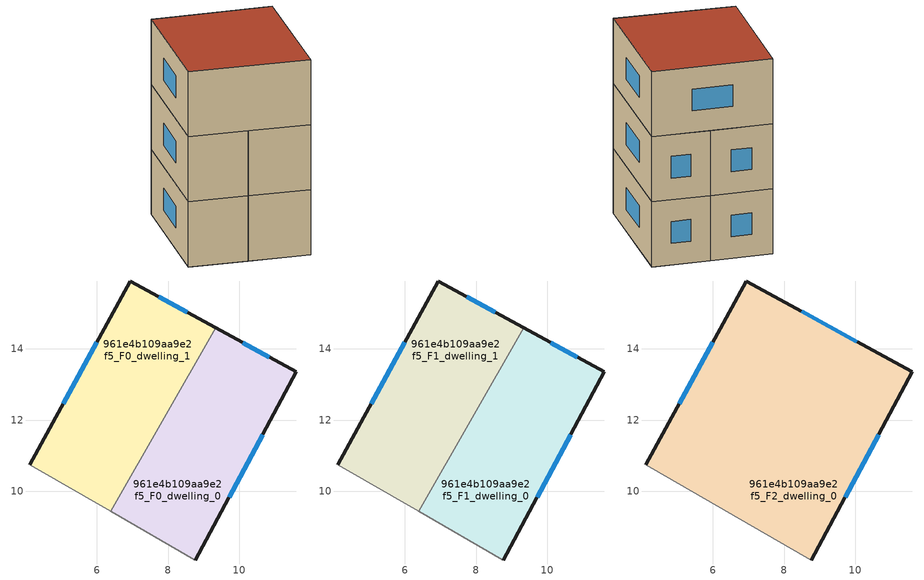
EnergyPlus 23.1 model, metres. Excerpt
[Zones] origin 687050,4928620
961e4b109aa9e2f5_F0_dwelling_0
 floor ground (EU_floor_Construction): 8.76,8.08 11.59,13.36 9.34,14.59 6.39,9.44 z0
 wall outside (EU_wall_Construction): 9.34,14.59 11.59,13.36 8.76,8.08 z0:3
 wall adiabatic (EU_wall_Construction): 8.76,8.08 6.39,9.44 z0:3
 wall to 961e4b109aa9e2f5_F0_dwelling_1 (EU_wall_Construction): 6.39,9.44 9.34,14.59 z0:3
 window (EU_Window_Construction): 10.09,14.18 10.84,13.77 / 10.65,11.6 9.71,9.84 z1:2
961e4b109aa9e2f5_F0_dwelling_1
 floor ground (EU_floor_Construction): 6.39,9.44 9.34,14.59 6.93,15.91 4.11,10.75 z0
 wall outside (EU_wall_Construction): 4.11,10.75 6.93,15.91 9.34,14.59 z0:3
 wall adiabatic (EU_wall_Construction): 6.39,9.44 4.11,10.75 z0:3
 window (EU_Window_Construction): 5.05,12.47 5.99,14.19 / 7.74,15.47 8.54,15.03 z1:2
961e4b109aa9e2f5_F1_dwelling_0
 floor to 961e4b109aa9e2f5_F0_dwelling_0 (EU_floor_Construction): 8.76,8.08 11.59,13.36 9.34,14.59 6.38,9.44 z3
 wall outside (EU_wall_Construction): 9.34,14.59 11.59,13.36 8.76,8.08 z3:6
 wall adiabatic (EU_wall_Construction): 8.76,8.08 6.39,9.44 z3:6
 wall to 961e4b109aa9e2f5_F1_dwelling_1 (EU_wall_Construction): 6.39,9.44 9.34,14.59 z3:6
 window (EU_Window_Construction): 10.09,14.18 10.84,13.77 / 10.65,11.6 9.71,9.84 z4:5
961e4b109aa9e2f5_F1_dwelling_1
 floor to 961e4b109aa9e2f5_F0_dwelling_1 (EU_floor_Construction): 6.38,9.44 9.34,14.59 6.93,15.91 4.11,10.75 z3
 wall outside (EU_wall_Construction): 4.11,10.75 6.93,15.91 9.34,14.59 z3:6
 wall adiabatic (EU_wall_Construction): 6.39,9.44 4.11,10.75 z3:6
 window (EU_Window_Construction): 5.05,12.47 5.99,14.19 / 7.74,15.47 8.54,15.03 z4:5
961e4b109aa9e2f5_F2_dwelling_0
 floor to 961e4b109aa9e2f5_F1_dwelling_0 (EU_floor_Construction): 8.76,8.08 11.59,13.36 9.34,14.59 6.39,9.44 z6
 floor to 961e4b109aa9e2f5_F1_dwelling_1 (EU_floor_Construction): 6.39,9.44 9.34,14.59 6.93,15.91 4.11,10.75 z6
 wall outside (EU_wall_Construction): 4.11,10.75 6.93,15.91 11.59,13.36 8.76,8.08 z6:9
 wall adiabatic (EU_wall_Construction): 8.76,8.08 4.11,10.75 z6:9
 window (EU_Window_Construction): 5.05,12.47 5.99,14.19 / 8.49,15.06 10.04,14.21 / 10.65,11.6 9.71,9.84 z7:8
 roof outside (EU_roof_Construction): 11.59,13.36 8.76,8.08 4.11,10.75 6.93,15.91 z9
[Building]
EU S2 Campaign: North Axis=0; Terrain=City; Solar Distribution=FullExterior
[Site:Location]
Bologna: Latitude=44.5; Longitude=11.25; Time Zone=1; Elevation=37
[SizingPeriod:WeatherFileDays]
AnnualSizingPeriod: Begin Month=1; Begin Day of Month=1; End Month=12; End Day of Month=31; Day of Week for Start Day=Monday; Use Weather File Daylight Saving Period=No; Use Weather File Rain and Snow Indicators=No
[MATERIAL]
EU_InternalMass_Material: Roughness=MediumRough; Thickness=0.1; Conductivity=1; Density=1800; Specific Heat=900; Thermal Absorptance=0.9; Solar Absorptance=0.7; Visible Absorptance=0.7
[MATERIAL:NOMASS] Roughness=MediumRough; Thermal Absorptance=0.9; Solar Absorptance=0.7; Visible Absorptance=0.7
Name | Thermal Resistance
EU_wall_NoMass | 0.937881
EU_roof_NoMass | 0.548572
EU_floor_NoMass | 0.71348
[WINDOWMATERIAL:SIMPLEGLAZINGSYSTEM]
EU_Window_SimpleGlazing: UFactor=4.25633; Solar Heat Gain Coefficient=0.85; Visible Transmittance=0.85
[CONSTRUCTION]
EU_wall_Construction: EU_wall_NoMass
EU_roof_Construction: EU_roof_NoMass
EU_floor_Construction: EU_floor_NoMass
EU_InternalMass_Construction: EU_InternalMass_Material
EU_Window_Construction: EU_Window_SimpleGlazing
[ZONE] Type=1; Multiplier=1; Ceiling Height=autocalculate; Floor Area=autocalculate; Part of Total Floor Area=Yes
Name | Volume
961e4b109aa9e2f5_F0_dwelling_0; 961e4b109aa9e2f5_F1_dwelling_0 | 47.5078
961e4b109aa9e2f5_F2_dwelling_0 | 95.0142
961e4b109aa9e2f5_F0_dwelling_1 | 47.5071
961e4b109aa9e2f5_F1_dwelling_1 | 47.5056
[INTERNALMASS] Construction=EU_InternalMass_Construction
Name | Zone or ZoneList | Surface Area
961e4b109aa9e2f5_F0_dwelling_0_EU_InternalMass | 961e4b109aa9e2f5_F0_dwelling_0 | 15.8359
961e4b109aa9e2f5_F0_dwelling_1_EU_InternalMass | 961e4b109aa9e2f5_F0_dwelling_1 | 15.8355
961e4b109aa9e2f5_F1_dwelling_0_EU_InternalMass | 961e4b109aa9e2f5_F1_dwelling_0 | 15.8359
961e4b109aa9e2f5_F1_dwelling_1_EU_InternalMass | 961e4b109aa9e2f5_F1_dwelling_1 | 15.8355
961e4b109aa9e2f5_F2_dwelling_0_EU_InternalMass | 961e4b109aa9e2f5_F2_dwelling_0 | 31.6724
[OTHEREQUIPMENT] Fuel Type=Electricity; Design Level Calculation Method=Watts/Area; Power per Zone Floor Area=1; Fraction Latent=0; Fraction Radiant=0; Fraction Lost=0; Carbon Dioxide Generation Rate=0; EndUse Subcategory=EU_Step8_InternalGains
Name | Zone or ZoneList or Space or SpaceList | Schedule
EU_Step8_InternalGain_961e4b109aa9e2f5_F0_dwelling_0_f000 | 961e4b109aa9e2f5_F0_dwelling_0 | EU_Step8_GainSchedule_961e4b109aa9e2f5_F0_dwelling_0_f000
EU_Step8_InternalGain_961e4b109aa9e2f5_F0_dwelling_1_f000 | 961e4b109aa9e2f5_F0_dwelling_1 | EU_Step8_GainSchedule_961e4b109aa9e2f5_F0_dwelling_1_f000
EU_Step8_InternalGain_961e4b109aa9e2f5_F1_dwelling_0_f000 | 961e4b109aa9e2f5_F1_dwelling_0 | EU_Step8_GainSchedule_961e4b109aa9e2f5_F1_dwelling_0_f000
EU_Step8_InternalGain_961e4b109aa9e2f5_F1_dwelling_1_f000 | 961e4b109aa9e2f5_F1_dwelling_1 | EU_Step8_GainSchedule_961e4b109aa9e2f5_F1_dwelling_1_f000
EU_Step8_InternalGain_961e4b109aa9e2f5_F2_dwelling_0_f000 | 961e4b109aa9e2f5_F2_dwelling_0 | EU_Step8_GainSchedule_961e4b109aa9e2f5_F2_dwelling_0_f000
[ZONEVENTILATION:DESIGNFLOWRATE] Schedule=EU_AlwaysOn; Design Flow Rate Calculation Method=AirChanges/Hour; Air Changes per Hour=0.687892; Ventilation Type=Natural; Fan Pressure Rise=0; Fan Total Efficiency=1; Constant Term Coefficient=1; Temperature Term Coefficient=0; Velocity Term Coefficient=0; Velocity Squared Term Coefficient=0; Minimum Indoor Temperature=-100; Maximum Indoor Temperature=100; Delta Temperature=-100; Minimum Outdoor Temperature=-100; Maximum Outdoor Temperature=100; Maximum Wind Speed=40
Name | Zone or ZoneList or Space or SpaceList
EU_ConstantAir_961e4b109aa9e2f5_F0_dwelling_0 | 961e4b109aa9e2f5_F0_dwelling_0
EU_ConstantAir_961e4b109aa9e2f5_F0_dwelling_1 | 961e4b109aa9e2f5_F0_dwelling_1
EU_ConstantAir_961e4b109aa9e2f5_F1_dwelling_0 | 961e4b109aa9e2f5_F1_dwelling_0
EU_ConstantAir_961e4b109aa9e2f5_F1_dwelling_1 | 961e4b109aa9e2f5_F1_dwelling_1
EU_ConstantAir_961e4b109aa9e2f5_F2_dwelling_0 | 961e4b109aa9e2f5_F2_dwelling_0
[HVACTEMPLATE:THERMOSTAT] Constant Heating Setpoint=20; Constant Cooling Setpoint=50
EU_HeatOnly_961e4b109aa9e2f5_F0_dwelling_0; EU_HeatOnly_961e4b109aa9e2f5_F0_dwelling_1; EU_HeatOnly_961e4b109aa9e2f5_F1_dwelling_0; EU_HeatOnly_961e4b109aa9e2f5_F1_dwelling_1; EU_HeatOnly_961e4b109aa9e2f5_F2_dwelling_0
[HVACTEMPLATE:ZONE:IDEALLOADSAIRSYSTEM] System Availability Schedule=EU_AlwaysOn; Maximum Heating Supply Air Temperature=50; Minimum Cooling Supply Air Temperature=13; Maximum Heating Supply Air Humidity Ratio=0.0156; Minimum Cooling Supply Air Humidity Ratio=0.0077; Heating Limit=NoLimit; Cooling Limit=NoLimit; Heating Availability Schedule=EU_AlwaysOn; Cooling Availability Schedule=EU_CoolingOff; Dehumidification Control Type=ConstantSensibleHeatRatio; Cooling Sensible Heat Ratio=0.7; Dehumidification Setpoint=60; Humidification Control Type=None; Humidification Setpoint=30; Outdoor Air Method=None; Outdoor Air Flow Rate per Person=0.00944; Outdoor Air Flow Rate per Zone Floor Area=0; Outdoor Air Flow Rate per Zone=0; Demand Controlled Ventilation Type=None; Outdoor Air Economizer Type=NoEconomizer; Heat Recovery Type=None; Sensible Heat Recovery Effectiveness=0.7; Latent Heat Recovery Effectiveness=0.65
Name | Template Thermostat
961e4b109aa9e2f5_F0_dwelling_0 | EU_HeatOnly_961e4b109aa9e2f5_F0_dwelling_0
961e4b109aa9e2f5_F0_dwelling_1 | EU_HeatOnly_961e4b109aa9e2f5_F0_dwelling_1
961e4b109aa9e2f5_F1_dwelling_0 | EU_HeatOnly_961e4b109aa9e2f5_F1_dwelling_0
961e4b109aa9e2f5_F1_dwelling_1 | EU_HeatOnly_961e4b109aa9e2f5_F1_dwelling_1
961e4b109aa9e2f5_F2_dwelling_0 | EU_HeatOnly_961e4b109aa9e2f5_F2_dwelling_0
[SIZING:ZONE] Zone Cooling Design Supply Air Temperature Input Method=SupplyAirTemperature; Zone Cooling Design Supply Air Temperature=13; Zone Heating Design Supply Air Temperature Input Method=SupplyAirTemperature; Zone Heating Design Supply Air Temperature=50; Zone Cooling Design Supply Air Humidity Ratio=0.008; Zone Heating Design Supply Air Humidity Ratio=0.008; Cooling Design Air Flow Method=DesignDay; Cooling Design Air Flow Rate=0; Cooling Minimum Air Flow per Zone Floor Area=0.000762; Cooling Minimum Air Flow=0; Cooling Minimum Air Flow Fraction=0.2; Heating Design Air Flow Method=DesignDay; Heating Design Air Flow Rate=0; Heating Maximum Air Flow per Zone Floor Area=0.002032; Heating Maximum Air Flow=0.141576; Heating Maximum Air Flow Fraction=0.3; Account for Dedicated Outdoor Air System=No; Dedicated Outdoor Air System Control Strategy=NeutralSupplyAir; Dedicated Outdoor Air Low Setpoint Temperature for Design=autosize; Dedicated Outdoor Air High Setpoint Temperature for Design=autosize; Zone Load Sizing Method=Sensible Load Only No Latent Load; Zone Latent Cooling Design Supply Air Humidity Ratio Input Method=HumidityRatioDifference; Zone Cooling Design Supply Air Humidity Ratio Difference=0.005; Zone Latent Heating Design Supply Air Humidity Ratio Input Method=HumidityRatioDifference; Zone Humidification Design Supply Air Humidity Ratio Difference=0.005
961e4b109aa9e2f5_F0_dwelling_0; 961e4b109aa9e2f5_F0_dwelling_1; 961e4b109aa9e2f5_F1_dwelling_0; 961e4b109aa9e2f5_F1_dwelling_1; 961e4b109aa9e2f5_F2_dwelling_0
[SCHEDULE:CONSTANT]
Name | Hourly Value
EU_AlwaysOn | 1
EU_CoolingOff | 0
[SCHEDULE:FILE] Column Number=1; Rows to Skip at Top=0; Number of Hours of Data=8760; Column Separator=Comma; Interpolate to Timestep=No; Minutes per Item=60; Adjust Schedule for Daylight Savings=Yes
Name | File
EU_Step8_GainSchedule_961e4b109aa9e2f5_F0_dwelling_0_f000 | ../../schedules/961e4b109aa9e2f5/961e4b109aa9e2f5_F0_dwelling_0_f000_gain.csv
EU_Step8_GainSchedule_961e4b109aa9e2f5_F0_dwelling_1_f000 | ../../schedules/961e4b109aa9e2f5/961e4b109aa9e2f5_F0_dwelling_1_f000_gain.csv
EU_Step8_GainSchedule_961e4b109aa9e2f5_F1_dwelling_0_f000 | ../../schedules/961e4b109aa9e2f5/961e4b109aa9e2f5_F1_dwelling_0_f000_gain.csv
EU_Step8_GainSchedule_961e4b109aa9e2f5_F1_dwelling_1_f000 | ../../schedules/961e4b109aa9e2f5/961e4b109aa9e2f5_F1_dwelling_1_f000_gain.csv
EU_Step8_GainSchedule_961e4b109aa9e2f5_F2_dwelling_0_f000 | ../../schedules/961e4b109aa9e2f5/961e4b109aa9e2f5_F2_dwelling_0_f000_gain.csv
